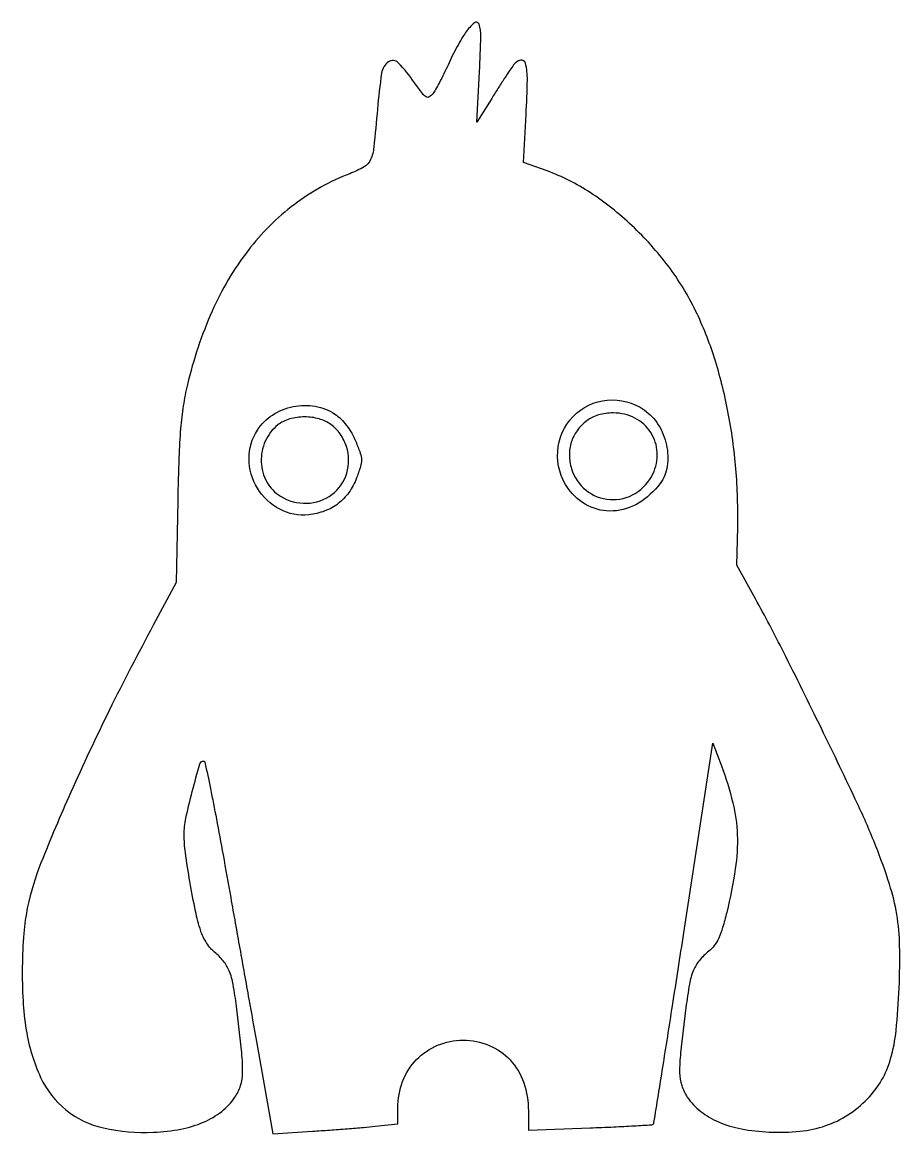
# Model space of a CAD drawing. Extents: x 3.5 to 46.9, y 0.7 to 55.7.
import ezdxf

# ---------------------------------------------------------------- set-up
doc = ezdxf.new("R2010")
doc.units = 0

msp = doc.modelspace()

# ---------------------------------------------------------------- linework, layer by layer
for points in [[(25.44269, 55.169172, 0.02269), (25.260298, 54.886735, 0.008198), (25.026334, 54.470068, 0.008111), (24.784659, 54.004741, 0.009554), (24.571542, 53.556356, -0.007787), (24.367084, 53.12224, -0.008064), (24.1515, 52.699782, -0.007836), (23.953374, 52.34025, -0.034146), (23.818694, 52.138052, -0.087263), (23.643563, 51.97787, -0.28468), (23.493148, 51.976054, -0.096397), (23.309352, 52.142136, -0.00745), (22.916689, 52.681948, 0.035877), (22.111701, 53.66587, 0.374026), (21.631826, 53.712823, 0.20403), (21.291511, 53.157708, 0.015638), (21.083878, 51.378191, -0.004658), (20.906091, 49.4964, -0.075438), (20.746606, 48.882331, -0.161779), (20.430172, 48.525505, -0.040351), (19.716614, 48.186182, 0.072107), (16.978255, 46.664533, 0.065981), (14.689801, 44.38736, 0.060336), (12.914415, 41.395605, 0.045344), (11.693276, 37.764531, 0.020359), (11.488171, 36.715496, 0.017428), (11.356168, 35.597406, 0.012285), (11.27257, 34.160056, 0.003967), (11.217992, 32.028003), (11.146636, 27.987584), (10.006957, 25.86998, 0.008513), (7.834274, 21.662877, 0.010075), (5.929595, 17.612162, 0.010138), (4.458329, 14.123611, 0.042514), (3.799668, 11.947044, 0.032295), (3.609687, 10.639717, 0.016899), (3.534115, 8.996084, 0.016811), (3.570234, 7.313924, 0.026446), (3.725915, 5.877604, 0.067352), (4.442322, 3.522927, 0.116411), (5.693525, 1.916189, 0.115351), (7.540141, 1.029406, 0.065364), (10.024253, 0.811563, 0.036275), (11.368952, 0.967692, 0.054635), (12.496145, 1.313004, 0.063423), (13.390812, 1.840946, 0.080644), (14.043452, 2.541406, 0.070852), (14.320617, 3.11862, 0.072615), (14.422548, 3.745379, 0.030655), (14.377989, 4.733883, 0.003195), (14.116581, 7.042958, 0.015492), (13.955624, 8.107218, 0.05122), (13.757599, 8.787074, 0.071988), (13.468528, 9.280993, 0.057824), (13.031228, 9.715363, -0.053555), (12.839229, 9.902856, -0.028593), (12.642711, 10.170641, -0.028115), (12.471314, 10.470194, -0.038925), (12.354922, 10.756862, -0.025446), (12.095093, 11.745552, -0.008783), (11.818127, 13.19707, -0.008328), (11.594407, 14.635219, -0.034239), (11.533456, 15.5144, -0.052303), (11.618475, 16.330952, -0.012728), (11.932664, 17.650748, -0.005385), (12.310406, 19.015983, -0.334192), (12.499546, 19.158295, -0.355126), (12.559981, 19.109176, -0.000686), (12.832645, 17.794427, -0.004096), (13.128565, 16.295593, -0.002474), (13.455802, 14.515341, 0.000031), (13.832717, 12.406947, 0.000019), (14.282105, 9.894606, 0.000019), (14.730401, 7.389451, 0.000032), (15.103618, 5.305072), (15.921719, 0.737758), (17.882119, 0.865133, 0.001858), (18.715075, 0.922363, 0.001564), (19.596852, 0.989013, 0.001577), (20.40137, 1.054909, 0.004373), (20.966603, 1.107984), (22.090687, 1.223459), (22.090687, 2.016204, -0.091066), (22.330468, 3.321801, -0.101304), (23.015818, 4.402468, -0.103289), (24.058155, 5.112281, -0.098315), (25.316318, 5.362088, -0.098049), (26.603388, 5.107245, -0.109177), (27.640705, 4.384651, -0.104244), (28.309673, 3.261334, -0.082534), (28.541949, 1.863756), (28.541949, 0.918564), (31.588674, 1.029764, 0.002197), (32.762022, 1.077752, 0.003527), (33.762258, 1.130134, 0.000733), (34.63941, 1.183567, 0.182768), (34.70973, 1.215296, 0.157922), (34.746665, 1.287625, 0.00007), (35.18433, 4.021462, 0.001011), (35.66471, 7.06424, 0.000614), (36.221008, 10.66382), (37.657955, 20.038012), (38.082058, 18.914509, -0.030331), (38.644522, 17.098158, -0.050859), (38.864167, 15.516975, -0.046777), (38.768, 13.834248, -0.021612), (38.345456, 11.681199, -0.012919), (38.141629, 10.923679, -0.035527), (37.946958, 10.406032, -0.050218), (37.730339, 10.03724, -0.068317), (37.462641, 9.759984, 0.051504), (36.993234, 9.30533, 0.078027), (36.700196, 8.819457, 0.052915), (36.503467, 8.138483, 0.012706), (36.327389, 6.974193, 0.003535), (36.063832, 4.743686, 0.031539), (36.01697, 3.757615, 0.072521), (36.118808, 3.127998, 0.072312), (36.396225, 2.552996, 0.078357), (37.055722, 1.845481, 0.065064), (37.942439, 1.320958, 0.055319), (39.068228, 0.980466, 0.034281), (40.441984, 0.822285, 0.03641), (41.957162, 0.862725, 0.056717), (43.232513, 1.138272, 0.062246), (44.326148, 1.667135, 0.056513), (45.29596, 2.463758, 0.060451), (45.995047, 3.384377, 0.062757), (46.443083, 4.434217, 0.044469), (46.712669, 5.842543, 0.01448), (46.863652, 7.956587, 0.015512), (46.887086, 10.02707, 0.035833), (46.74527, 11.575394, 0.036636), (46.386268, 13.066846, 0.016909), (45.714145, 14.947348, 0.015912), (44.805159, 17.045033, 0.003077), (43.018532, 20.773296, 0.003427), (41.144213, 24.557435, 0.009601), (39.762432, 27.1735), (38.843511, 28.835189), (38.884069, 30.69237, 0.026122), (38.795838, 33.594012, 0.027205), (38.40464, 36.431026, 0.028438), (37.733993, 39.076432, 0.036772), (36.808432, 41.402818, 0.04838), (35.460255, 43.607438, 0.042415), (33.658463, 45.619534, 0.043381), (31.594285, 47.251523, 0.058229), (29.465605, 48.322035), (28.303357, 48.745812), (28.429426, 51.106547, 0.00887), (28.490751, 52.827831, 0.065713), (28.398146, 53.641212, 0.403374), (28.155675, 53.793017, 0.187012), (27.814363, 53.570762, 0.009075), (27.633111, 53.309034, 0.002387), (27.352567, 52.883404, 0.002423), (27.037837, 52.39576, 0.002484), (26.730446, 51.909073), (25.994153, 50.730383), (26.124888, 53.222916, 0.005758), (26.196974, 54.984991, 0.091884), (26.10576, 55.573057, 0.525007), (25.873485, 55.63653, 0.063051)], [(34.263064, 36.512726, -0.101742), (34.962507, 35.774659, -0.085818), (35.366928, 34.775293, -0.089245), (35.40368, 33.73456, -0.124324), (35.050768, 32.876245, -0.097024), (33.990168, 31.908061, -0.123305), (32.728433, 31.516291, -0.132378), (31.497606, 31.775462, -0.120899), (30.513949, 32.623323, -0.172284), (29.990293, 34.461283, -0.177678), (30.75268, 36.190037, -0.180539), (32.439961, 36.99788, -0.176493)], [(18.978151, 36.308111, -0.047642), (19.275861, 36.063297, -0.033608), (19.561756, 35.737455, -0.032168), (19.815144, 35.357932, -0.032881), (20.015698, 34.951742, -0.015041), (20.234063, 34.376517, -0.078031), (20.293708, 34.043042, -0.080262), (20.247361, 33.711617, -0.016424), (20.05396, 33.150581, -0.061744), (19.672702, 32.432585, -0.075826), (19.148784, 31.884477, -0.075555), (18.483655, 31.516112, -0.060752), (17.687216, 31.326607, -0.151027), (16.255628, 31.598291, -0.135546), (15.154443, 32.638199, -0.134652), (14.738557, 34.101745, -0.148377), (15.152379, 35.511954, -0.103994), (15.900814, 36.257575, -0.093041), (16.915835, 36.675663, -0.093558), (18.008393, 36.695988, -0.106657)], [(31.429421, 35.977302, 0.066687), (30.949948, 35.483921, 0.082696), (30.658703, 34.914672, 0.082841), (30.567957, 34.282573, 0.067196), (30.675108, 33.605289, 0.151798), (31.390438, 32.542434, 0.154707), (32.576674, 32.082163, 0.152628), (33.823666, 32.38702, 0.147313), (34.696129, 33.351036, 0.123125), (34.90739, 34.403761, 0.132784), (34.587461, 35.399119, 0.131256), (33.805472, 36.105671, 0.118993), (32.745045, 36.361662, 0.032953), (32.363115, 36.336463, 0.038137), (32.006495, 36.261197, 0.041024), (31.690351, 36.139941, 0.054623)], [(16.168672, 35.772126, 0.121736), (15.541554, 34.967422, 0.114363), (15.342592, 33.943851, 0.116868), (15.614744, 32.954457, 0.131276), (16.29493, 32.241914, 0.145366), (17.593512, 31.898052, 0.155304), (18.831016, 32.33302, 0.159499), (19.567785, 33.390964, 0.153887), (19.550289, 34.696916, 0.070555), (19.240224, 35.323292, 0.087539), (18.785777, 35.78714, 0.08696), (18.19745, 36.069536, 0.068616), (17.496606, 36.166169, 0.03305), (17.111033, 36.140655, 0.039096), (16.75382, 36.064404, 0.041964), (16.436177, 35.940348, 0.052624)]]:
    msp.add_lwpolyline(points, format="xyb", close=True)

doc.saveas('drawing.dxf')
